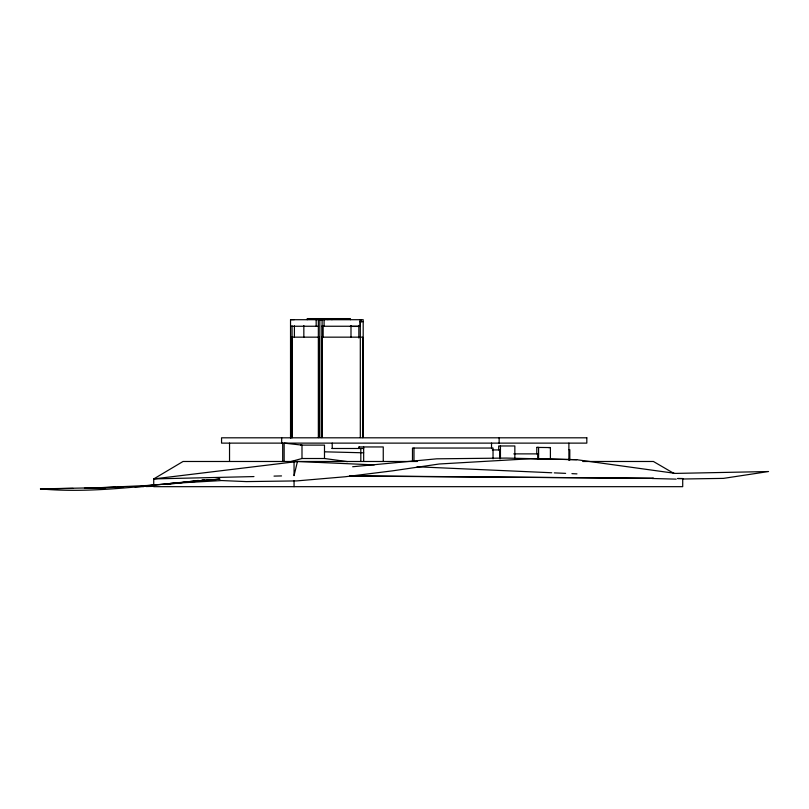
<?xml version="1.0" encoding="UTF-8"?>
<svg xmlns="http://www.w3.org/2000/svg" width="809" height="809" viewBox="0 0 809 809"><rect width="100%" height="100%" fill="white"/><g stroke="black" fill="none" stroke-linecap="round" stroke-linejoin="round"><path stroke-width="1.21" d="M358.68 448.489L358.751 446.952L383.254 446.952L383.254 461.059M294.061 475.631L297.449 461.484L374.254 464.892M291.28 461.454L301.99 458.511L324.49 458.511L347.496 461.615M167.423 484.48L198.326 480.425M202.038 479.929L204.515 479.606M297.449 461.484L153.73 478.918L153.73 486.674L682.715 486.674L682.715 478.564L677.669 478.523L682.715 478.564M193.847 481.618L219.846 479.161C160.071 482.892 100.508 494.289 40.45 488.899L115.343 487.352L84.449 488.231M352.663 466.732L436.759 458.824L506.434 458.076L576.686 459.694L675.545 473.407L768.55 471.536L723.448 478.382L682.624 479.009M143.769 485.896L219.846 479.161M170.163 483.509L221.615 480.556L246.34 481.598L296.681 480.91L345.049 476.774L392.719 470.818L439.247 463.992L530.562 458.733L576.686 459.694M153.69 485.198L89.475 488.151L105.888 487.685M114.726 487.443L123.555 487.19M134.921 486.866L143.729 486.624M146.237 486.553L153.771 486.34M253.965 476.572L153.73 478.918L183.036 461.484L417.363 461.484M274.018 476.107L281.532 475.925M40.45 488.899L73.134 488.403M294.405 319.616L290.532 319.616L290.532 437.629M290.674 319.707L363.19 319.707L363.17 437.548M359.803 321.638L363.17 321.638M290.674 326.249L318.554 326.249M321.992 326.249L360.116 326.249L360.116 319.707M350.337 326.432L360.076 326.432M319.13 337.161L290.815 337.161L290.815 438.165M300.645 445.122L324.49 445.122L324.49 458.511M536.792 453.879L536.792 447.417L538.592 447.417L538.592 458.764M548.603 447.579L550.403 447.579L550.403 459.279M331.933 448.489L363.666 448.489M568.889 449.652L569.799 449.652L569.799 460.038M492.307 449.925L500.447 449.925M363.666 452.807L324.49 451.816M513.786 453.879L538.592 453.879M582.723 461.484L653.409 461.484L674.028 473.498M349.589 475.844L653.692 478.321L349.589 476.046M536.792 447.417L550.403 447.579M652.135 478.493L676.223 479.13M417.06 466.783L551.778 472.759M554.296 472.871L565.622 473.366M571.923 473.649L576.959 473.872M568.889 443.12L568.889 460.301M537.702 453.879L537.702 458.764M514.848 458.834L514.848 445.971L498.698 445.971L498.698 449.925M500.447 445.971L500.447 458.743M499.608 449.925L499.608 458.743M499.143 437.811L499.143 443.12M493.035 458.764L493.035 448.044L412.479 448.044L412.479 461.049M491.528 443.12L491.528 448.044M413.986 448.044L413.986 461.049M363.666 446.952L363.666 461.059M362.624 437.618L362.624 337.161L321.82 337.161L321.82 437.639M361.289 319.707L361.289 321.881M360.814 448.489L360.814 461.059M360.308 321.638L360.308 437.548M359.317 446.952L359.317 448.489M358.852 325.42L358.852 338.01M350.995 325.572L350.995 337.161M350.418 319.707L350.418 318.594L307.218 318.594L307.218 319.707M332.216 443.12L332.216 448.489M331.933 318.594L331.933 319.707M327.837 318.594L327.837 319.707M324.662 318.594L324.662 319.707M324.085 319.707L324.085 326.249M323.155 325.572L323.155 337.161M322.316 325.572L322.316 337.161M322.103 437.477L322.103 319.98L318.352 319.98L318.352 437.477M319.818 319.98L319.818 437.477M318.635 337.252L318.635 437.639M316.167 319.707L316.167 326.249M303.84 325.572L303.84 337.161M301.99 458.511L301.99 445.122L284.141 443.12L284.141 461.029M294.405 325.875L294.405 337.161M294.061 461.484L294.061 475.389M294.061 480.536L294.061 486.674M292.201 337.161L292.201 437.618M292.059 325.885L292.059 437.629M282.695 443.12L282.695 461.029M281.674 437.811L281.674 443.12M229.534 443.12L229.534 461.12M586.818 437.811L221.555 437.811L221.555 443.12L586.818 443.12L586.818 437.811"/></g></svg>
